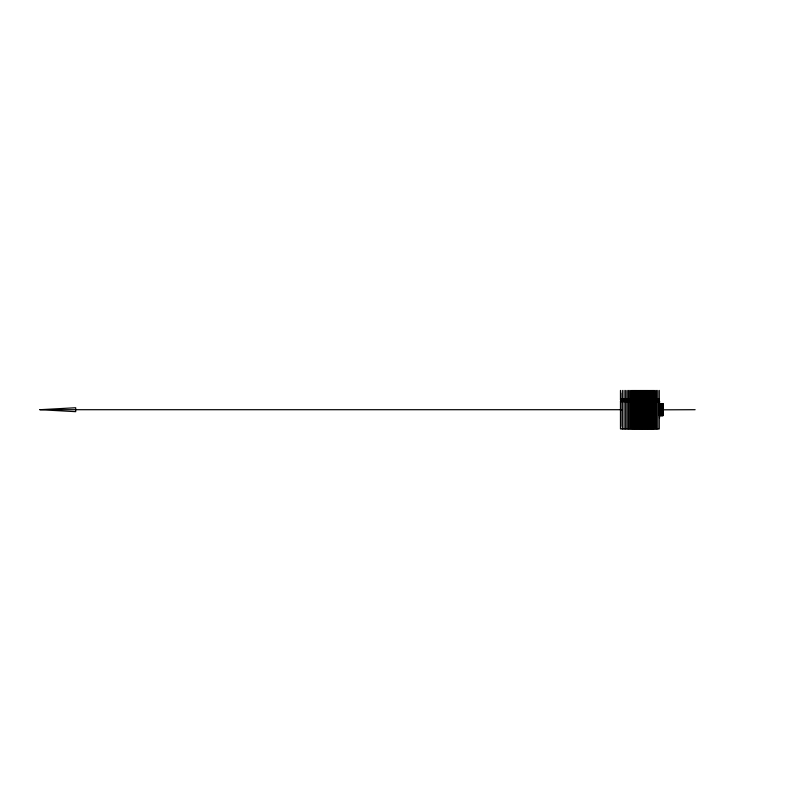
<?xml version="1.0" encoding="UTF-8"?>
<svg xmlns="http://www.w3.org/2000/svg" width="798" height="798" viewBox="0 0 798 798"><rect width="100%" height="100%" fill="white"/><g stroke="black" fill="none" stroke-linecap="round" stroke-linejoin="round"><path stroke-width="1.2" d="M39.9 409.703L75.7 407.738L75.7 411.668L39.9 409.703L621.861 409.703M659.298 409.394L662.948 409.234M659.298 412.925L662.948 412.766M659.298 408.935L662.948 408.805M659.298 412.466L662.948 412.327M659.298 408.486L662.948 408.367M662.948 411.898L659.298 412.007L662.948 411.987M659.298 405.983L661.732 405.923M659.298 415.219L661.732 415.15M662.948 415.369L659.298 415.349M659.298 408.027L662.948 407.938M659.298 411.559L662.948 411.469M659.298 405.703L662.948 405.623L659.298 405.623M659.298 414.94L662.948 414.85L659.298 414.79M659.298 405.424L662.948 405.354L659.298 405.344M659.298 407.579L662.948 407.509M659.298 411.1L662.948 411.03L659.298 411.01M659.298 414.661L662.948 414.591L659.298 414.511M659.298 414.371L662.948 414.322L659.298 414.232M659.298 404.855L662.948 404.815L659.298 404.786M659.298 407.12L662.948 407.07M662.948 410.601L659.298 410.651L662.948 410.691M659.298 414.092L662.948 414.052L659.298 413.943M659.298 404.576L662.948 404.546L659.298 404.506M659.298 406.661L662.948 406.641L659.298 406.391M659.298 410.192L662.948 410.172L659.298 410.102M659.298 413.813L662.948 413.783M657.083 401.733L659.517 401.803M659.298 404.047L662.948 404.017M620.475 399.15L659.268 399.15M620.744 400.456L657.402 400.456M657.083 401.284L659.517 401.284M620.475 401.663L659.517 401.584M662.948 403.688L659.298 403.688L662.948 403.768L662.948 415.638L659.298 415.638M659.298 405.913L662.948 405.913M659.298 406.152L662.948 406.112M659.298 406.212L662.948 406.212M659.298 409.574L662.948 409.663M659.298 409.833L695.128 409.703M659.298 413.254L662.948 413.284M659.298 413.494L662.948 413.494M659.298 415.708L662.948 415.708M659.298 409.115L662.948 409.145M659.298 412.835L662.948 412.855M659.298 415.07L662.948 415.1M659.298 405.065L662.948 405.105M659.298 408.666L662.948 408.706M659.298 412.376L662.948 412.426M659.298 408.207L662.948 408.277M659.298 404.217L662.948 404.307M659.298 407.758L662.948 407.848M659.298 411.469L662.948 411.559M659.298 413.663L662.948 413.763M659.298 407.299L662.948 407.409M659.298 406.84L662.948 406.98M659.517 401.334L659.517 418.072M659.268 390.421L659.268 399.798L620.475 399.798L620.475 390.421M657.761 390.421L657.761 399.15M657.761 401.015L657.761 428.945M657.402 399.349L657.442 401.105L620.744 401.105L620.744 393.035M656.415 390.421L656.415 399.15M656.415 401.015L656.415 428.945M655.956 399.349L655.956 400.456M655.218 390.421L655.218 399.15M655.218 401.015L655.218 428.945M654.629 399.349L654.629 400.456M654.131 390.421L654.131 399.15M654.131 401.015L654.131 428.945M653.462 399.349L653.462 400.456M653.213 390.421L653.213 399.15M653.213 401.015L653.213 428.945M652.425 399.349L652.425 400.456M652.285 390.421L652.285 399.15M652.285 401.015L652.285 428.945M651.477 399.349L651.477 400.456M651.368 390.421L651.368 399.15M651.368 401.015L651.368 428.945M650.53 399.349L650.53 400.456M650.45 390.421L650.45 399.15M650.45 401.015L650.45 428.945M649.522 390.421L649.522 399.15M649.582 399.349L649.582 400.456M649.522 401.015L649.522 428.945M648.604 390.421L648.604 399.15M648.634 399.349L648.634 400.456M648.604 401.015L648.604 428.945M647.687 390.421L647.687 399.15M647.687 399.349L647.687 400.456M647.687 401.015L647.687 428.945M646.769 390.421L646.769 399.15M646.729 399.349L646.729 400.456M646.769 401.015L646.769 428.945M645.841 390.421L645.841 399.15M645.841 401.015L645.841 428.945M645.782 399.349L645.782 400.456M644.924 390.421L644.924 399.15M644.834 399.349L644.834 400.456M644.924 401.015L644.924 428.945M644.006 390.421L644.006 399.15M644.006 401.015L644.006 428.945M643.886 399.349L643.886 400.456M643.078 390.421L643.078 399.15M643.078 401.015L643.078 428.945M642.939 399.349L642.939 400.456M642.161 390.421L642.161 399.15M642.161 401.015L642.161 428.945M641.991 399.349L641.991 400.456M641.243 390.421L641.243 399.15M641.243 401.015L641.243 428.945M641.043 399.349L641.043 400.456M640.315 390.421L640.315 399.15M640.315 401.015L640.315 428.945M640.096 399.349L640.096 400.456M639.398 390.421L639.398 399.15M639.398 401.015L639.398 428.945M639.138 399.349L639.138 400.456M638.48 390.421L638.48 399.15M638.48 401.015L638.48 428.945M638.191 399.349L638.191 400.456M637.552 390.421L637.552 399.15M637.552 401.015L637.552 428.945M637.243 399.349L637.243 400.456M636.634 390.421L636.634 399.15M636.634 401.015L636.634 428.945M636.295 399.349L636.295 400.456M635.717 390.421L635.717 399.15M635.717 401.015L635.717 428.945M635.348 399.349L635.348 400.456M634.789 390.421L634.789 399.15M634.789 401.015L634.789 428.945M634.4 399.349L634.4 400.456M633.871 390.421L633.871 399.15M633.871 401.015L633.871 428.945M633.393 399.349L633.393 400.456M632.924 390.421L632.924 399.15M632.924 401.015L632.924 428.945M632.295 399.349L632.295 400.456M631.976 390.421L631.976 399.15M631.976 401.015L631.976 428.945M631.078 399.349L631.078 400.456M630.919 390.421L630.919 399.15M630.919 401.015L630.919 428.945M629.772 390.421L629.772 399.15M629.742 399.349L629.742 400.456M629.772 401.015L629.772 428.945M628.515 390.421L628.515 399.15M628.515 401.015L628.515 428.945M628.255 399.349L628.255 400.456M627.148 390.421L627.148 399.15M627.148 401.015L627.148 428.945M626.639 399.349L626.639 400.456M625.672 390.421L625.672 399.15M625.672 401.015L625.672 428.945M624.854 399.349L624.854 400.456M624.076 390.421L624.076 399.15M624.076 401.015L624.076 428.945M622.889 399.349L622.889 400.456M622.35 390.421L622.35 399.15M622.35 401.015L622.35 428.945M620.744 402.322L620.744 426.332M659.517 401.524L657.083 401.534L659.517 401.524M659.268 401.015L620.475 401.015L620.475 428.945L659.268 428.955L659.268 401.015"/></g></svg>
